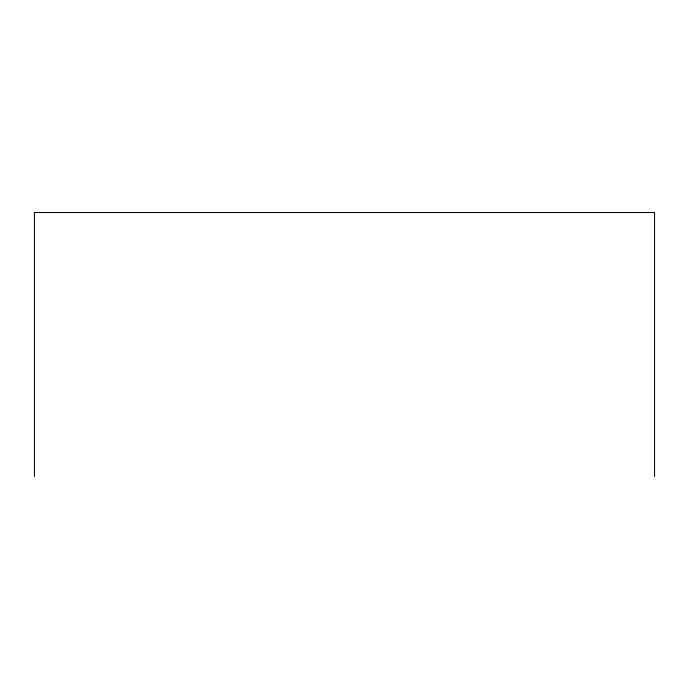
<?xml version="1.0" encoding="UTF-8"?>
<svg xmlns="http://www.w3.org/2000/svg" width="689" height="689" viewBox="0 0 689 689"><rect width="100%" height="100%" fill="white"/><g stroke="black" fill="none" stroke-linecap="round" stroke-linejoin="round"><path stroke-width="1.03" d="M654.55 476.478L654.55 212.522L34.45 212.522L34.45 476.478"/></g></svg>
